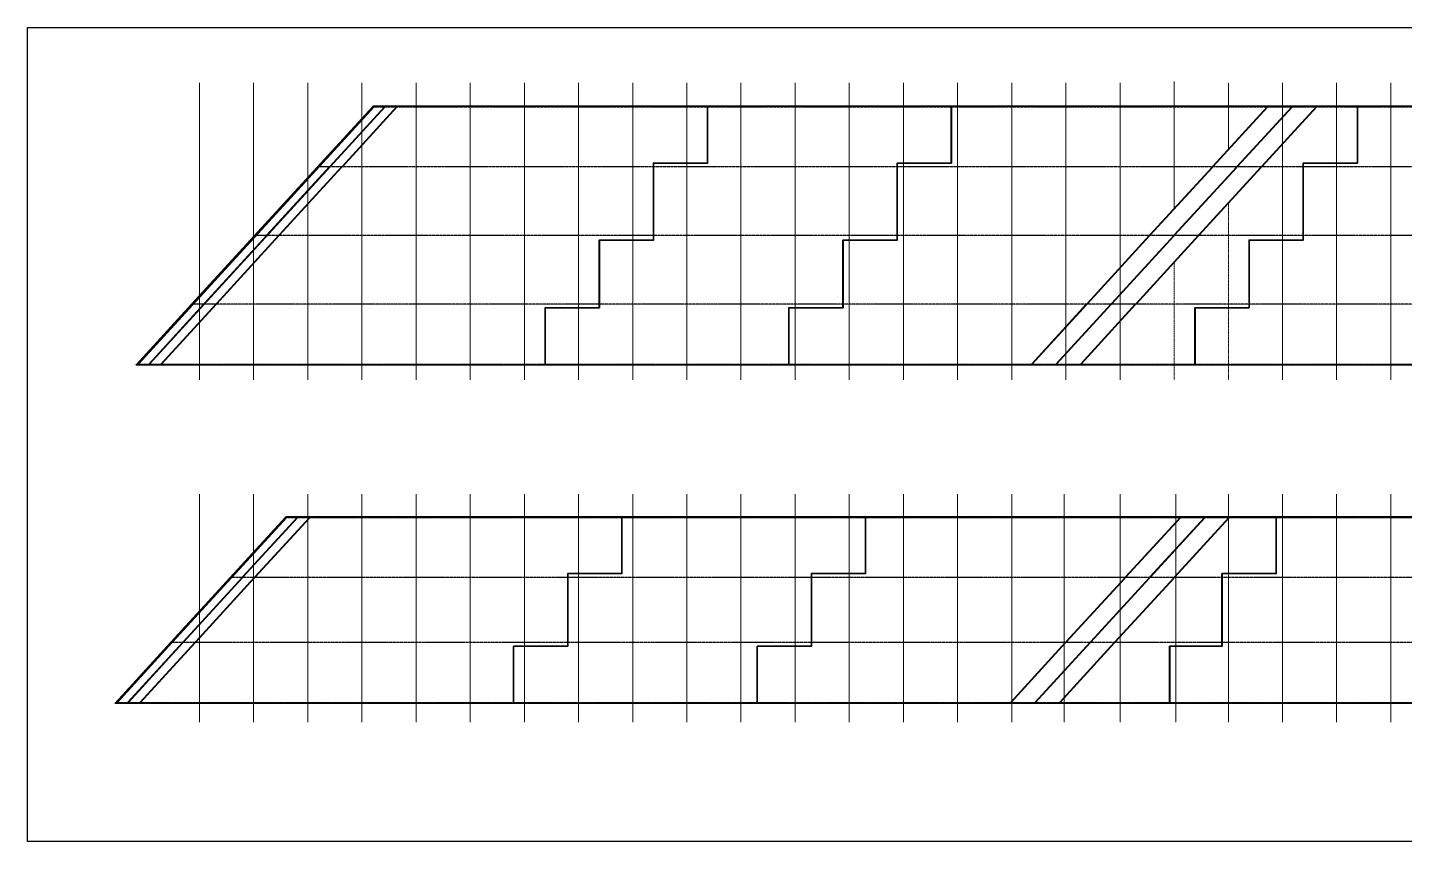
# Model space of a CAD drawing. Extents: x -158665 to 747974, y -1078007 to -307893.
# Drawn here: x 394833 to 471119, y -683855 to -638760 of the extents above; entities that cross this region are included whole.
import ezdxf

# ---------------------------------------------------------------- set-up
doc = ezdxf.new("R2010")
doc.units = 0
doc.header["$LTSCALE"] = 0.02
doc.header["$MEASUREMENT"] = 0
for name, pattern in [('CENTER', [2, 1.25, -0.25, 0.25, -0.25]), ('CENTER2', [28.575, 19.05, -3.175, 3.175, -3.175]), ('PHANTOM', [63.5, 31.75, -6.35, 6.35, -6.35, 6.35, -6.35])]:
    doc.linetypes.add(name, pattern=pattern)
doc.layers.get('0').update_dxf_attribs({"linetype": 'CONTINUOUS'})
doc.layers.add('1图框轮廓', color=7, linetype='CONTINUOUS', lineweight=35)
doc.layers.add('3中心线层', color=1, linetype='CENTER', lineweight=13)

msp = doc.modelspace()

# ---------------------------------------------------------------- linework, layer by layer
at = {"color": 7, "linetype": 'PHANTOM', "ltscale": 10}
for p, q in [((413941.3, -643152.7), (503911.4, -643152.7)), ((501991.7, -646477.7), (410895, -646477.7)), ((499797.8, -650277.7), (407413.6, -650277.7)), ((497603.8, -654077.7), (403932.2, -654077.7)), ((400886.2, -657402.7), (495684.1, -657402.7)), ((506112.6, -665902.7), (409112.2, -665902.7)), ((409112.2, -665902.7), (506112.6, -665902.7)), ((504192.9, -669227.7), (406066, -669227.7)), ((502114.4, -672827.7), (402767.8, -672827.7)), ((399721.6, -676152.7), (500194.7, -676152.7))]:
    msp.add_line(p, q, dxfattribs=at)
at = {"color": 1, "ltscale": 3}
for p, q in [((412428.7, -646264.7), (412463.9, -646264.7)), ((412428.7, -646267.7), (412463.9, -646267.7)), ((405081.1, -654284.7), (405116.4, -654284.7)), ((405081.1, -654287.7), (405116.4, -654287.7))]:
    msp.add_line(p, q, dxfattribs=at)
at = {"color": 2, "ltscale": 3}
for p, q in [((408363.4, -668227.7), (408314.3, -668227.7)), ((406347.8, -670427.7), (406289, -670427.7))]:
    msp.add_line(p, q, dxfattribs=at)
at = {"color": 7, "ltscale": 3}
msp.add_lwpolyline([(394832.9, -638759.6), (510723.8, -638759.6), (510723.8, -683855.3), (394832.9, -683855.3)], close=True, dxfattribs=at)
for points in [[(406162.9, -669219.7), (406143.7, -669202.2), (409166.5, -665902.7), (409185.6, -665920.3), (406162.9, -669219.7)], [(406769.1, -669219.7), (406749.9, -669202.2), (409772.7, -665902.7), (409791.9, -665920.3), (406769.1, -669219.7)], [(407447.2, -669219.7), (407428, -669202.2), (410450.8, -665902.7), (410470, -665920.3), (407447.2, -669219.7)], [(455683.5, -669214.7), (455664.4, -669197.2), (458683.2, -665902.7), (458702.3, -665920.3), (455683.5, -669214.7)], [(457039.9, -669214.7), (457020.7, -669197.2), (460039.5, -665902.7), (460058.7, -665920.3), (457039.9, -669214.7)], [(458396.2, -669214.7), (458377.1, -669197.2), (461395.8, -665902.7), (461415, -665920.3), (458396.2, -669214.7)], [(402864.7, -672819.7), (402845.5, -672802.2), (406112.9, -669235.7), (406132.1, -669253.3), (402864.7, -672819.7)], [(403470.9, -672819.7), (403451.8, -672802.2), (406719.2, -669235.7), (406738.3, -669253.3), (403470.9, -672819.7)], [(404149, -672819.7), (404129.9, -672802.2), (407397.3, -669235.7), (407416.4, -669253.3), (404149, -672819.7)], [(452384.7, -672814.7), (452365.6, -672797.2), (455624.4, -669240.7), (455643.6, -669258.3), (452384.7, -672814.7)], [(453741.1, -672814.7), (453721.9, -672797.2), (456980.8, -669240.7), (457000, -669258.3), (453741.1, -672814.7)], [(455097.4, -672814.7), (455078.3, -672797.2), (458337.1, -669240.7), (458356.3, -669258.3), (455097.4, -672814.7)], [(399811.2, -676152.7), (399792, -676135.2), (402814.8, -672835.7), (402833.9, -672853.3), (399811.2, -676152.7)], [(400417.4, -676152.7), (400398.2, -676135.2), (403421, -672835.7), (403440.2, -672853.3), (400417.4, -676152.7)], [(401095.5, -676152.7), (401076.3, -676135.2), (404099.1, -672835.7), (404118.3, -672853.3), (401095.5, -676152.7)], [(449326, -676152.7), (449306.9, -676135.2), (452325.7, -672840.7), (452344.8, -672858.3), (449326, -676152.7)], [(450682.4, -676152.7), (450663.2, -676135.2), (453682, -672840.7), (453701.2, -672858.3), (450682.4, -676152.7)], [(452038.7, -676152.7), (452019.5, -676135.2), (455038.3, -672840.7), (455057.5, -672858.3), (452038.7, -676152.7)]]:
    msp.add_lwpolyline(points, dxfattribs=at)
at = {"color": 1, "ltscale": 3}
for points in [[(403916.8, -673034.7), (403952.1, -673034.7)], [(403916.8, -673037.7), (403952.1, -673037.7)]]:
    msp.add_lwpolyline(points, dxfattribs=at)
at = {"layer": '1图框轮廓', "color": 3}
for p, q in [((432514.1, -643112.7), (432514.1, -646267.7)), ((446008.1, -646267.7), (446008.1, -643112.7)), ((446014.1, -643112.7), (446014.1, -646267.7)), ((468508.1, -646267.7), (468508.1, -643112.7)), ((468514.1, -643112.7), (468514.1, -646267.7)), ((429508.1, -650537.7), (429508.1, -646267.7)), ((429514.1, -646267.7), (429514.1, -650537.7)), ((443008.1, -650537.7), (443008.1, -646267.7)), ((443014.1, -646267.7), (443014.1, -650537.7)), ((465508.1, -650537.7), (465508.1, -646267.7)), ((465514.1, -646267.7), (465514.1, -650537.7)), ((440008.1, -654287.7), (440008.1, -650537.7)), ((440014.1, -650537.7), (440014.1, -654287.7)), ((423514.1, -654287.7), (423514.1, -657442.7)), ((437008.1, -657442.7), (437008.1, -654287.7)), ((437014.1, -654287.7), (437014.1, -657442.7)), ((459508.1, -657442.7), (459508.1, -654287.7)), ((459514.1, -654287.7), (459514.1, -657442.7))]:
    msp.add_line(p, q, dxfattribs=at)
at = {"layer": '1图框轮廓', "color": 1}
for p, q in [((426508.1, -654287.7), (426508.1, -650537.7)), ((426514.1, -650537.7), (426514.1, -654287.7)), ((462508.1, -654287.7), (462508.1, -650537.7)), ((462514.1, -650537.7), (462514.1, -654287.7))]:
    msp.add_line(p, q, dxfattribs=at)
at = {"layer": '1图框轮廓', "color": 3}
msp.add_lwpolyline([(432508.1, -646267.7), (432508.1, -643112.7), (413977.8, -643112.7), (411087.4, -646267.7), (407175.5, -650537.7), (403740, -654287.7), (400849.6, -657442.7), (423508.1, -657442.7), (423508.1, -654287.7)], dxfattribs=at)
at = {"layer": '1图框轮廓', "color": 1}
for points in [[(423508.1, -654287.7), (426508.1, -654287.7), (426508.1, -650537.7), (429508.1, -650537.7), (429508.1, -646267.7), (432508.1, -646267.7), (432508.1, -643112.7), (413977.8, -643112.7), (411087.4, -646267.7), (407175.5, -650537.7), (403740, -654287.7), (400849.6, -657442.7), (423508.1, -657442.7)], [(443008.1, -646267.7), (446008.1, -646267.7), (446008.1, -643112.7), (432514.1, -643112.7), (432514.1, -646267.7), (429514.1, -646267.7), (429514.1, -650537.7), (426514.1, -650537.7), (426514.1, -654287.7), (423514.1, -654287.7), (423514.1, -657442.7), (437008.1, -657442.7), (437008.1, -654287.7), (440008.1, -654287.7), (440008.1, -650537.7), (443008.1, -650537.7)], [(462508.1, -650537.7), (465508.1, -650537.7), (465508.1, -646267.7), (468508.1, -646267.7), (468508.1, -643112.7), (446014.1, -643112.7), (446014.1, -646267.7), (443014.1, -646267.7), (443014.1, -650537.7), (440014.1, -650537.7), (440014.1, -654287.7), (437014.1, -654287.7), (437014.1, -657442.7), (459508.1, -657442.7), (459508.1, -654287.7), (462508.1, -654287.7)], [(475208.1, -654287.7), (478208.1, -654287.7), (478208.1, -650537.7), (481208.1, -650537.7), (481208.1, -646267.7), (484208.1, -646267.7), (484208.1, -643112.7), (468514.1, -643112.7), (468514.1, -646267.7), (465514.1, -646267.7), (465514.1, -650537.7), (462514.1, -650537.7), (462514.1, -654287.7), (459514.1, -654287.7), (459514.1, -657442.7), (475208.1, -657442.7)], [(424758.1, -669017.7), (427758.1, -669017.7), (427758.1, -665862.7), (409148.8, -665862.7), (406258.4, -669017.7), (402575.4, -673037.7), (399684.9, -676192.7), (421758.1, -676192.7), (421758.1, -673037.7), (424758.1, -673037.7)], [(438258.1, -669017.7), (441258.1, -669017.7), (441258.1, -665862.7), (427764.1, -665862.7), (427764.1, -669017.7), (424764.1, -669017.7), (424764.1, -673037.7), (421764.1, -673037.7), (421764.1, -676192.7), (435258.1, -676192.7), (435258.1, -673037.7), (438258.1, -673037.7)], [(458108.1, -673037.7), (461008.1, -673037.7), (461008.1, -669017.7), (464008.1, -669017.7), (464008.1, -665862.7), (441264.1, -665862.7), (441264.1, -669017.7), (438264.1, -669017.7), (438264.1, -673037.7), (435264.1, -673037.7), (435264.1, -676192.7), (458108.1, -676192.7)], [(482958.1, -669017.7), (485958.1, -669017.7), (485958.1, -665862.7), (464014.1, -665862.7), (464014.1, -669017.7), (461014.1, -669017.7), (461014.1, -673037.7), (458114.1, -673037.7), (458114.1, -676192.7), (479958.1, -676192.7), (479958.1, -673037.7), (482958.1, -673037.7)]]:
    msp.add_lwpolyline(points, close=True, dxfattribs=at)
at = {"layer": '3中心线层', "color": 8, "linetype": 'CENTER2', "ltscale": 20}
for points in [[(404360.9, -641826.5), (404360.9, -658287.7)], [(407360.9, -641826.5), (407360.9, -658287.7)], [(410360.9, -641826.5), (410360.9, -658287.7)], [(413360.9, -641826.5), (413360.9, -658287.7)], [(416360.9, -641826.5), (416360.9, -658287.7)], [(419360.9, -641826.5), (419360.9, -658287.7)], [(422360.9, -641826.5), (422360.9, -658287.7)], [(425360.9, -641826.5), (425360.9, -658287.7)], [(428360.9, -641826.5), (428360.9, -658287.7)], [(431360.9, -641826.5), (431360.9, -658287.7)], [(434360.9, -641826.5), (434360.9, -658287.7)], [(437360.9, -641826.5), (437360.9, -658287.7)], [(440360.9, -641826.5), (440360.9, -658287.7)], [(443360.9, -641826.5), (443360.9, -658287.7)], [(446360.9, -641826.5), (446360.9, -658287.7)], [(449360.9, -641826.5), (449360.9, -658287.7)], [(452360.9, -658287.7), (452360.9, -641826.5)], [(455360.9, -658287.7), (455360.9, -641826.5)], [(458360.9, -648797.5), (458360.9, -641740.5)], [(461360.9, -645523.6), (461360.9, -641826.5)], [(464360.9, -641826.5), (464360.9, -658287.7)], [(467360.9, -641826.5), (467360.9, -658287.7)], [(470360.9, -641826.5), (470360.9, -658287.7)], [(404360.6, -664607.8), (404360.6, -677247)], [(407360.6, -664607.8), (407360.6, -677247)], [(410360.6, -664607.8), (410360.6, -677247)], [(413360.6, -664607.8), (413360.6, -677247)], [(416360.7, -664607.8), (416360.7, -677247)], [(419360.9, -664607.8), (419360.9, -677247)], [(422360.9, -664607.8), (422360.9, -677247)], [(425360.9, -664607.8), (425360.9, -677247)], [(428360.9, -664607.8), (428360.9, -677247)], [(431360.9, -664607.8), (431360.9, -677247)], [(434360.9, -664607.8), (434360.9, -677247)], [(437360.9, -664607.8), (437360.9, -677247)], [(440360.9, -664607.8), (440360.9, -677247)], [(443360.9, -664607.8), (443360.9, -677247)], [(446360.9, -664607.8), (446360.9, -677247)], [(449360.9, -664607.8), (449360.9, -677247)], [(452260.9, -664607.8), (452260.9, -677247)], [(455360.9, -664607.8), (455360.9, -677247)], [(458460.9, -664607.8), (458460.9, -677247)], [(461360.9, -664607.8), (461360.9, -677247)], [(464360.9, -664607.8), (464360.9, -677247)], [(467360.9, -664607.8), (467360.9, -677247)], [(470360.9, -664607.8), (470360.9, -677247)]]:
    msp.add_lwpolyline(points, dxfattribs=at)
at = {"layer": '3中心线层', "color": 1, "linetype": 'CENTER', "ltscale": 10}
for points in [[(400921.2, -657442.7), (414049.7, -643112.7)], [(401527.4, -657442.7), (414655.9, -643112.7)], [(415334, -643112.7), (402205.5, -657442.7)], [(450439, -657442.7), (463570, -643112.7)], [(451795.4, -657442.7), (464926.4, -643112.7)], [(453151.7, -657442.7), (466282.7, -643112.7)], [(399756.9, -676192.7), (409220.8, -665862.7)], [(400363.1, -676192.7), (409827, -665862.7)], [(401041.2, -676192.7), (410505.1, -665862.7)], [(449271.7, -676192.7), (458737.4, -665862.7)], [(450628.1, -676192.7), (460093.8, -665862.7)], [(451984.4, -676192.7), (461450.1, -665862.7)]]:
    msp.add_lwpolyline(points, dxfattribs=at)
at = {"layer": '3中心线层', "color": 181, "linetype": 'ByBlock', "ltscale": 10}
for points in [[(413995.4, -643152.7), (414014.6, -643170.3), (400975.5, -657402.7), (400956.3, -657385.2), (413995.4, -643152.7)], [(414601.6, -643152.7), (414620.8, -643170.3), (401581.7, -657402.7), (401562.5, -657385.2), (414601.6, -643152.7)]]:
    msp.add_lwpolyline(points, dxfattribs=at)
at = {"layer": '3中心线层', "color": 7, "linetype": 'ByBlock', "ltscale": 10}
for points in [[(410991.8, -646469.7), (410972.6, -646452.2), (413995.4, -643152.7), (414014.6, -643170.3), (410991.8, -646469.7)], [(411598, -646469.7), (411578.9, -646452.2), (414601.6, -643152.7), (414620.8, -643170.3), (411598, -646469.7)], [(412276.1, -646469.7), (412257, -646452.2), (415279.8, -643152.7), (415298.9, -643170.3), (412276.1, -646469.7)], [(460516.1, -646464.7), (460497, -646447.2), (463515.8, -643152.7), (463534.9, -643170.3), (460516.1, -646464.7)], [(461872.5, -646464.7), (461853.3, -646447.2), (464872.1, -643152.7), (464891.3, -643170.3), (461872.5, -646464.7)], [(463228.8, -646464.7), (463209.6, -646447.2), (466228.4, -643152.7), (466247.6, -643170.3), (463228.8, -646464.7)], [(407510.4, -650269.7), (407491.2, -650252.2), (410941.9, -646485.7), (410961, -646503.3), (407510.4, -650269.7)], [(408116.6, -650269.7), (408097.5, -650252.2), (411548.1, -646485.7), (411567.3, -646503.3), (408116.6, -650269.7)], [(408794.7, -650269.7), (408775.6, -650252.2), (412226.2, -646485.7), (412245.4, -646503.3), (408794.7, -650269.7)], [(457029.5, -650269.7), (457010.3, -650252.2), (460457, -646490.7), (460476.2, -646508.3), (457029.5, -650269.7)], [(458385.8, -650269.7), (458366.7, -650252.2), (461813.4, -646490.7), (461832.6, -646508.3), (458385.8, -650269.7)], [(459742.2, -650269.7), (459723, -650252.2), (463169.7, -646490.7), (463188.9, -646508.3), (459742.2, -650269.7)], [(404029, -654069.7), (404009.8, -654052.2), (407460.5, -650285.7), (407479.7, -650303.3), (404029, -654069.7)], [(404635.2, -654069.7), (404616.1, -654052.2), (408066.7, -650285.7), (408085.9, -650303.3), (404635.2, -654069.7)], [(405313.4, -654069.7), (405294.2, -654052.2), (408744.8, -650285.7), (408764, -650303.3), (405313.4, -654069.7)], [(453552, -654064.7), (453532.8, -654047.2), (456979.6, -650285.7), (456998.7, -650303.3), (453552, -654064.7)], [(454908.4, -654064.7), (454889.2, -654047.2), (458335.9, -650285.7), (458355.1, -650303.3), (454908.4, -654064.7)], [(456264.7, -654064.7), (456245.5, -654047.2), (459692.3, -650285.7), (459711.4, -650303.3), (456264.7, -654064.7)], [(403979.1, -654085.7), (403998.3, -654103.3), (400975.5, -657402.7), (400956.3, -657385.2), (403979.1, -654085.7)], [(404585.3, -654085.7), (404604.5, -654103.3), (401581.7, -657402.7), (401562.5, -657385.2), (404585.3, -654085.7)], [(405263.4, -654085.7), (405282.6, -654103.3), (402259.8, -657402.7), (402240.6, -657385.2), (405263.4, -654085.7)], [(450493.3, -657402.7), (450474.1, -657385.2), (453492.9, -654090.7), (453512.1, -654108.3), (450493.3, -657402.7)], [(451849.6, -657402.7), (451830.5, -657385.2), (454849.3, -654090.7), (454868.4, -654108.3), (451849.6, -657402.7)], [(453206, -657402.7), (453186.8, -657385.2), (456205.6, -654090.7), (456224.8, -654108.3), (453206, -657402.7)]]:
    msp.add_lwpolyline(points, dxfattribs=at)
at = {"layer": '3中心线层', "color": 8, "linetype": 'CENTER', "ltscale": 10}
for points in [[(461360.9, -648484), (461360.9, -658287.7)], [(458360.9, -651757.9), (458360.9, -658287.7)]]:
    msp.add_lwpolyline(points, dxfattribs=at)

doc.saveas('drawing.dxf')
